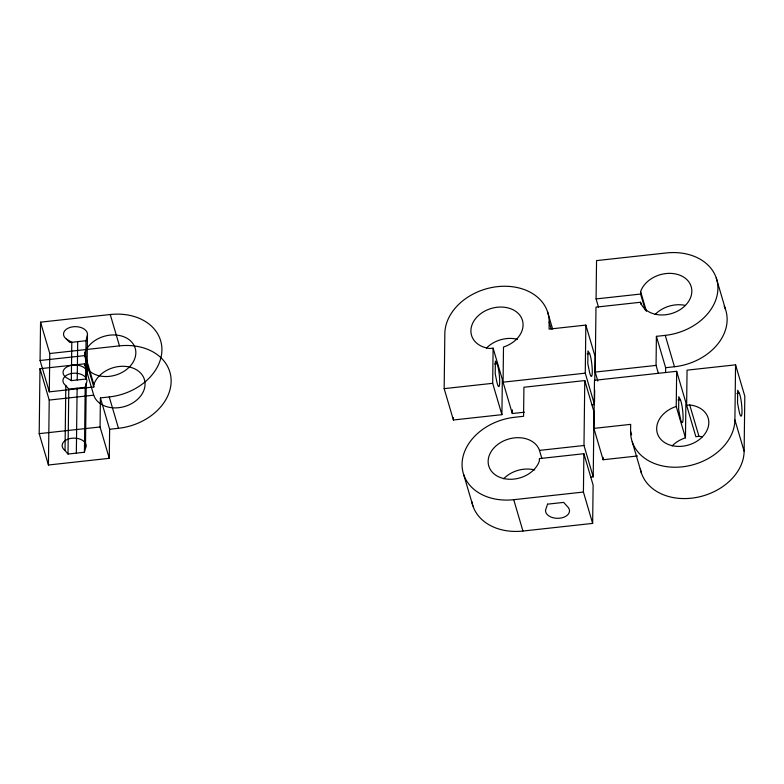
<?xml version="1.0" encoding="UTF-8"?>
<svg xmlns="http://www.w3.org/2000/svg" width="784" height="784" viewBox="0 0 784 784"><rect width="100%" height="100%" fill="white"/><g stroke="black" fill="none" stroke-linecap="round" stroke-linejoin="round"><path stroke-width="1.18" d="M39.2 433.65L39.984 368.715L84.496 363.835A26.529 20.227 -16.4 0 0 124.509 370.979A26.529 20.227 -16.4 0 0 124.911 337.218A26.529 20.227 -16.4 0 0 84.623 353.163L84.594 355.622L93.815 386.973L49.314 391.853L40.082 360.503L40.552 322.165L110.25 314.521A53.057 40.464 -16.4 0 1 161.916 350.017A53.057 40.464 -16.4 0 1 109.25 396.949L100.411 397.919L100.058 426.976L109.28 458.326L48.432 465L39.2 433.65L100.058 426.976M48.432 465L49.216 400.065L39.984 368.715M49.314 391.853L49.774 353.515L40.552 322.165M65.033 450.526L65.817 385.591A12.005 7.556 0.7 0 1 72.745 373.302A12.005 7.556 0.7 0 1 86.25 383.347L85.466 448.281L84.417 452.241L68.002 454.044L65.033 450.526A12.005 7.556 0.7 0 1 71.961 438.236A12.005 7.556 0.7 0 1 85.466 448.281M68.002 454.044L68.786 389.109L65.817 385.591M71.334 380.622L71.795 342.294L66.385 339.041A12.005 7.556 0.7 0 1 71.795 326.987A12.005 7.556 0.7 0 1 87.465 334.876L87.004 373.213L85.574 379.064L71.334 380.622L65.915 377.378A12.005 7.556 0.7 0 1 71.324 365.315A12.005 7.556 0.7 0 1 87.004 373.213M76.342 453.123L77.126 388.188M77.234 379.975L77.694 341.648M84.417 452.241L85.201 387.306L86.25 383.347M85.574 379.064L86.034 340.726L87.465 334.876M93.815 386.973L93.845 384.513L84.623 353.163M109.28 458.326L109.633 429.269L100.411 397.919M524.388 412.208L512.305 413.531L503.073 382.18L503.504 347.018A26.529 20.227 -16.4 0 0 518.498 313.688A26.529 20.227 -16.4 0 0 475.77 318.373A26.529 20.227 -16.4 0 0 490 348.498L493.107 348.155L502.338 379.505L501.907 414.667L453.397 419.989L444.165 388.639L444.832 333.572A53.057 40.464 -16.4 0 1 497.497 286.64A53.057 40.464 -16.4 0 1 549.153 322.136L551.211 329.094M453.397 419.989L453.426 417.549M501.907 414.667L492.685 383.317L493.107 348.155M512.305 413.531L512.354 409.895M549.153 322.136L549.074 329.113L585.844 325.086L595.076 356.436L594.782 380.475M471.772 501.466A53.057 40.464 -16.4 0 0 522.948 531.042L592.645 523.398L583.423 492.048L583.884 453.72L539.382 458.601L539.353 461.051A26.529 20.227 -16.4 0 1 499.065 477.005A26.529 20.227 -16.4 0 1 499.467 443.244A26.529 20.227 -16.4 0 1 539.48 450.388L583.982 445.508L593.214 476.858L590.813 477.123M583.982 445.508L584.776 380.573L523.918 387.247L523.565 416.294L514.725 417.264A53.057 40.464 -16.4 0 0 462.06 464.197A53.057 40.464 -16.4 0 0 513.726 499.692L522.948 531.042M592.067 404.789L594.488 404.515L585.266 373.164L585.844 325.086M592.645 523.398L593.116 485.071L583.884 453.72M593.214 476.858L593.998 411.923L584.776 380.573M637.519 455.974L603.121 459.747L593.89 428.387L594.478 380.309L676.661 371.302L685.892 402.653L685.461 437.815A26.529 20.227 -16.4 0 0 672.153 445.92M594.517 402.114L594.664 390.099M597.849 381.102L595.193 372.077L595.987 307.142L640.489 302.261A26.529 20.227 -16.4 0 0 680.502 309.406A26.529 20.227 -16.4 0 0 680.914 275.645A26.529 20.227 -16.4 0 0 640.616 291.599L640.587 294.049L645.379 310.307M598.476 307.063L596.085 298.929L596.546 260.602L666.243 252.958A53.057 40.464 -16.4 0 1 717.909 288.443A53.057 40.464 -16.4 0 1 665.244 335.376L656.404 336.346L656.051 365.403L658.423 373.458M603.121 459.747L603.151 457.337M631.61 434.826L630.581 431.347L630.669 424.36L593.89 428.387M665.577 372.547L665.636 367.706L656.404 336.346M685.461 437.815L676.239 406.465L676.661 371.302M702.18 436.845A26.529 20.227 -16.4 0 0 698.965 436.335L695.859 436.678L686.627 405.318L687.058 370.156L735.568 364.834L744.8 396.194L744.134 451.261A53.057 40.464 -16.4 0 1 695.261 497.664A53.057 40.464 -16.4 0 1 640.293 468.616M744.134 451.261L734.902 419.91L735.568 364.834M86.034 340.726L69.923 342.5L66.385 339.041M49.774 353.515L119.472 345.871A53.057 40.464 -16.4 0 1 171.137 381.367A53.057 40.464 -16.4 0 1 118.482 428.299L109.633 429.269M596.085 298.929L640.587 294.049M40.082 360.503L84.594 355.622M68.786 389.109L85.201 387.306M49.216 400.065L93.717 395.185A26.529 20.227 -16.4 0 0 133.731 402.329A26.529 20.227 -16.4 0 0 134.142 368.568A26.529 20.227 -16.4 0 0 93.845 384.513M494.616 363.982L497.036 363.717A12.005 1.774 83.7 0 1 499.692 382.092A12.005 1.774 83.7 0 1 496.821 381.73L495.223 373.792L495.38 361.061L497.036 363.717M587.206 353.829L589.617 353.564A12.005 1.774 83.7 0 1 592.273 371.939A12.005 1.774 83.7 0 1 589.401 371.577L587.804 363.639L587.961 350.928L589.617 353.564M444.165 388.639L492.685 383.317M503.073 382.18L585.266 373.164M595.193 372.077L656.051 365.403M665.636 367.706L674.475 366.736A53.057 40.464 -16.4 0 0 724.161 306.054M678.023 400.046L680.434 399.781A12.005 1.774 83.7 0 1 683.089 418.156A12.005 1.774 83.7 0 1 680.218 417.784L678.63 409.395L678.777 396.675L680.434 399.781M736.921 393.588L739.351 393.313A12.005 1.774 83.7 0 1 741.997 411.698A12.005 1.774 83.7 0 1 739.126 411.326L737.538 402.947L737.695 390.216L739.351 393.313M686.627 405.318L689.734 404.985A26.529 20.227 -16.4 0 1 703.963 435.1A26.529 20.227 -16.4 0 1 661.235 439.785A26.529 20.227 -16.4 0 1 676.239 406.465M513.726 499.692L583.423 492.048M716.262 277.977L725.484 309.327M689.734 404.985L698.965 436.335M665.244 335.376L674.475 366.736M640.616 291.599L646.428 311.336M640.489 302.261L641.175 304.584M632.227 441.813L641.459 473.173M547.506 311.66L552.632 329.074M539.48 450.388L541.871 458.513M463.707 474.673L472.938 506.023M110.25 314.521L119.472 345.871M109.25 396.949L118.482 428.299M84.496 363.835L93.717 395.185M486.403 348.145A26.529 20.227 -16.4 0 1 517.479 339.325M734.902 419.91A53.057 40.464 -16.4 0 1 682.247 466.843A53.057 40.464 -16.4 0 1 630.581 431.347M503.642 478.769A26.529 20.227 -16.4 0 1 534.708 469.949M655.159 314.462A26.529 20.227 -16.4 0 1 685.187 305.388M547.555 504.161L545.556 510.08A12.005 7.556 0.7 0 0 559.707 518.204A12.005 7.556 0.7 0 0 568.351 507.581L563.667 502.397L547.555 504.161"/></g></svg>
